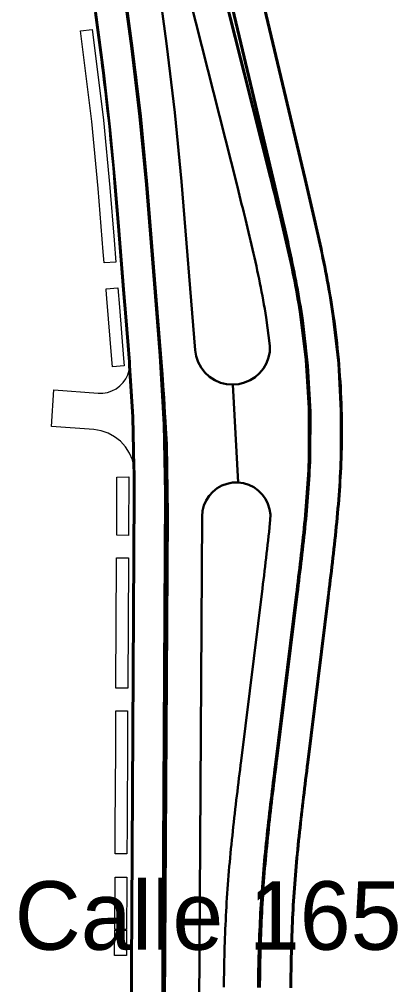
# Model space of a CAD drawing. Header units: metres. Extents: x 105145 to 106173, y 111785 to 118130.
# Drawn here: x 106095.6 to 106173, y 116317.9 to 116515.3 of the extents above; entities that cross this region are included whole.
import ezdxf
from ezdxf.enums import TextEntityAlignment as Align

# ---------------------------------------------------------------- set-up
doc = ezdxf.new("R2010")
doc.units = ezdxf.units.M
for name, color, linetype, lineweight in [('10-PAV-BOCACALLE', 9, 'CONTINUOUS', 13), ('10-PAV-CALZADA-BRT', 12, 'CONTINUOUS', 30), ('10-PAV-CALZADA-MIXTA', 8, 'CONTINUOUS', 30), ('10-PAV-CICLORUTA', 76, 'CONTINUOUS', 18), ('10-PAV-SARDINEL', 252, 'CONTINUOUS', 13), ('40-ROT-ESTACION', 1, 'CONTINUOUS', 25)]:
    doc.layers.add(name, color=color, linetype=linetype, lineweight=lineweight)

msp = doc.modelspace()

# ---------------------------------------------------------------- linework, layer by layer
at = {"layer": '10-PAV-BOCACALLE'}
msp.add_lwpolyline([(106102.1575, 116432.0316), (106102.6465, 116439.5167), (106111.7311, 116438.8369), (106112.6816, 116438.8413), (106113.6195, 116438.9958), (106114.5212, 116439.2964), (106115.3642, 116439.7357), (106116.1271, 116440.3026), (106116.791, 116440.9829), (106117.3391, 116441.7594), (106117.7578, 116442.6128), (106118.0363, 116443.5216), (106118.1679, 116444.463), (106118.8633, 116433.9729), (106119.0484, 116423.7259), (106118.701, 116425.2018), (106118.1109, 116426.5984), (106117.2946, 116427.8762), (106116.2754, 116428.9988), (106115.0823, 116429.9343), (106113.749, 116430.6563), (106112.3134, 116431.1443), (106110.8163, 116431.3843), (106102.1575, 116432.0316)], close=True, dxfattribs=at)
at = {"layer": '10-PAV-CALZADA-BRT'}
for points in [[(106124.6791, 116202.7061), (106125.9611, 116414.0601), (106125.7379, 116428.3671), (106124.8951, 116442.6511), (106121.7563, 116481.5125), (106120.4416, 116495.4569), (106118.7537, 116509.3611), (106111.1025, 116566.0283)], [(106118.0395, 116566.9649), (106125.6907, 116510.2979), (106127.4014, 116496.2074), (106128.7337, 116482.0761), (106131.5151, 116447.6397), (106131.7233, 116446.3803), (106132.1372, 116445.1727), (106132.7455, 116444.0505), (106133.5312, 116443.0445), (106134.4728, 116442.1825), (106135.5442, 116441.4885), (106136.7157, 116440.9815), (106137.955, 116440.6756), (106139.2279, 116440.5793), (106140.3185, 116420.5713), (106139.1894, 116420.5397), (106138.0802, 116420.3267), (106137.0197, 116419.9379), (106136.0357, 116419.3833), (106135.1539, 116418.6774), (106134.3973, 116417.8388), (106133.7856, 116416.8892), (106133.3349, 116415.8535), (106133.0568, 116414.7588), (106132.9587, 116413.6335), (106131.6791, 116202.6635)], [(106132.5011, 116540.0571), (106146.8869, 116482.9781), (106147.0829, 116482.2023), (106147.3041, 116481.3253), (106147.5253, 116480.4475), (106147.7461, 116479.5691), (106147.9665, 116478.6897), (106148.1857, 116477.8113), (106148.4045, 116476.9305), (106148.6221, 116476.0489), (106148.8387, 116475.1661), (106149.0539, 116474.2825), (106149.2675, 116473.3977), (106149.4795, 116472.5119), (106149.6897, 116471.6249), (106149.8979, 116470.7369), (106150.1037, 116469.8475), (106150.3073, 116468.9571), (106150.5083, 116468.0653), (106150.7065, 116467.1723), (106150.9019, 116466.2779), (106151.0941, 116465.3821), (106151.2831, 116464.4849), (106151.4687, 116463.5865), (106151.6507, 116462.6865), (106151.8289, 116461.7853), (106152.0031, 116460.8825), (106152.1733, 116459.9781), (106152.3389, 116459.0725), (106152.5001, 116458.1653), (106152.6567, 116457.2565), (106152.8083, 116456.3463), (106152.9541, 116455.4397), (106154.1889, 116445.6233), (106154.805, 116435.7488), (106154.7999, 116425.8551), (106154.7679, 116424.9375), (106154.7305, 116424.0155), (106154.6883, 116423.0943), (106154.6409, 116422.1741), (106154.5891, 116421.2549), (106154.5327, 116420.3365), (106154.4721, 116419.4189), (106154.4073, 116418.5025), (106154.3387, 116417.5869), (106154.2661, 116416.6723), (106154.1901, 116415.7587), (106154.1107, 116414.8459), (106154.0281, 116413.9343), (106153.9423, 116413.0235), (106153.8537, 116412.1137), (106153.7625, 116411.2047), (106153.6687, 116410.2967), (106153.5725, 116409.3895), (106153.4743, 116408.4833), (106153.3741, 116407.5781), (106153.2719, 116406.6737), (106153.1683, 116405.7701), (106153.0631, 116404.8673), (106152.9567, 116403.9653), (106152.8491, 116403.0643), (106152.7405, 116402.1623), (106152.6311, 116401.2629), (106152.5213, 116400.3645), (106152.4111, 116399.4667), (106152.3005, 116398.5695), (106152.1899, 116397.6731), (106147.8911, 116362.8457), (106147.7805, 116361.9497), (106147.6701, 116361.0541), (106147.5599, 116360.1589), (106147.4501, 116359.2641), (106147.3409, 116358.3697), (106147.2323, 116357.4755), (106147.1243, 116356.5817), (106147.0171, 116355.6883), (106146.9105, 116354.7933), (106146.8053, 116353.9003), (106146.7013, 116353.0077), (106146.5983, 116352.1153), (106146.4969, 116351.2231), (106146.3967, 116350.3311), (106146.2983, 116349.4395), (106146.2015, 116348.5481), (106146.1063, 116347.6569), (106146.0131, 116346.7661), (106145.9219, 116345.8753), (106145.8329, 116344.9849), (106145.7461, 116344.0945), (106145.6615, 116343.2045), (106145.5793, 116342.3147), (106145.4997, 116341.4249), (106145.4227, 116340.5355), (106145.3485, 116339.6461), (106145.2771, 116338.7571), (106145.2085, 116337.8683), (106145.1431, 116336.9795), (106145.0809, 116336.0909), (106145.0219, 116335.2027), (106144.9663, 116334.3141), (106144.9139, 116333.4249), (106144.8645, 116332.5351), (106144.8181, 116331.6449), (106144.7747, 116330.7539), (106144.7339, 116329.8625), (106144.6961, 116328.9705), (106144.6607, 116328.0779), (106144.6277, 116327.1849), (106144.5973, 116326.2913), (106144.5689, 116325.3973), (106144.5429, 116324.5027), (106144.5189, 116323.6077), (106144.4967, 116322.7121), (106144.4765, 116321.8161), (106144.4579, 116320.9197), (106144.4411, 116320.0229), (106144.4257, 116319.1255), (106144.4117, 116318.2277), (106144.3991, 116317.3295)], [(106137.3997, 116317.4235), (106137.4125, 116318.3315), (106137.4267, 116319.2399), (106137.4421, 116320.1487), (106137.4593, 116321.0579), (106137.4781, 116321.9677), (106137.4987, 116322.8777), (106137.5211, 116323.7881), (106137.5457, 116324.6987), (106137.5721, 116325.6099), (106137.6011, 116326.5215), (106137.6321, 116327.4333), (106137.6657, 116328.3453), (106137.7019, 116329.2579), (106137.7407, 116330.1707), (106137.7823, 116331.0839), (106137.8269, 116331.9973), (106137.8745, 116332.9109), (106137.9253, 116333.8249), (106137.9791, 116334.7391), (106138.0365, 116335.6533), (106138.0971, 116336.5675), (106138.1611, 116337.4811), (106138.2283, 116338.3939), (106138.2985, 116339.3061), (106138.3719, 116340.2177), (106138.4479, 116341.1285), (106138.5267, 116342.0389), (106138.6081, 116342.9483), (106138.6919, 116343.8573), (106138.7783, 116344.7655), (106138.8669, 116345.6733), (106138.9575, 116346.5801), (106139.0503, 116347.4865), (106139.1451, 116348.3923), (106139.2417, 116349.2975), (106139.3399, 116350.2019), (106139.4397, 116351.1057), (106139.5411, 116352.0091), (106139.6439, 116352.9117), (106139.7477, 116353.8139), (106139.8529, 116354.7155), (106139.9591, 116355.6165), (106140.0661, 116356.5153), (106140.1741, 116357.4155), (106140.2827, 116358.3151), (106140.3921, 116359.2143), (106140.5019, 116360.1129), (106140.6121, 116361.0111), (106140.7225, 116361.9089), (106140.8331, 116362.8063), (106140.9439, 116363.7031), (106145.2885, 116398.9019), (106145.3991, 116399.7981), (106145.5093, 116400.6939), (106145.6193, 116401.5891), (106145.7287, 116402.4837), (106145.8373, 116403.3777), (106145.9447, 116404.2691), (106146.0511, 116405.1615), (106146.1563, 116406.0535), (106146.2601, 116406.9451), (106146.3623, 116407.8361), (106146.4627, 116408.7267), (106146.5611, 116409.6167), (106146.6573, 116410.5063), (106146.7513, 116411.3955), (106146.8429, 116412.2843), (106146.9041, 116412.8947), (106146.9254, 116414.024), (106146.7646, 116415.142), (106146.4258, 116416.2195), (106145.9179, 116417.2284), (106145.2541, 116418.1423), (106144.4518, 116418.9374), (106143.5319, 116419.5928), (106142.5185, 116420.0916), (106141.4379, 116420.4206), (106140.3185, 116420.5713), (106139.2279, 116440.5793), (106140.4482, 116440.6864), (106141.6359, 116440.9861), (106142.7609, 116441.4709), (106143.7945, 116442.1285), (106144.7103, 116442.942), (106145.4851, 116443.8908), (106146.0992, 116444.9508), (106146.5369, 116446.0949), (106146.7871, 116447.294), (106146.8435, 116448.5177), (106146.0413, 116454.3385), (106145.9003, 116455.2155), (106145.7551, 116456.0871), (106145.6049, 116456.9587), (106145.4501, 116457.8301), (106145.2907, 116458.7013), (106145.1269, 116459.5723), (106144.9587, 116460.4433), (106144.7865, 116461.3141), (106144.6105, 116462.1847), (106144.4307, 116463.0553), (106144.2473, 116463.9259), (106144.0605, 116464.7963), (106143.8703, 116465.6669), (106143.6771, 116466.5373), (106143.4809, 116467.4077), (106143.2819, 116468.2783), (106143.0803, 116469.1489), (106142.8763, 116470.0195), (106142.6699, 116470.8903), (106142.4615, 116471.7615), (106142.2511, 116472.6327), (106142.0389, 116473.5041), (106141.8251, 116474.3759), (106141.6097, 116475.2479), (106141.4845, 116475.7577), (106141.2663, 116476.6321), (106141.0475, 116477.5051), (106140.8281, 116478.3785), (106140.6079, 116479.2523), (106140.3871, 116480.1269), (106140.1661, 116481.0019), (106140.0991, 116481.2675), (106125.7133, 116538.3463)]]:
    msp.add_lwpolyline(points, dxfattribs=at)
at = {"layer": '10-PAV-CALZADA-MIXTA'}
for points in [[(106110.8547, 116565.9949), (106118.5059, 116509.3277), (106120.1931, 116495.4302), (106121.5071, 116481.4925), (106123.2835, 116459.4995), (106124.3337, 116446.4982), (106125.1687, 116432.4103), (106125.4006, 116418.2995), (106125.3998, 116418.0883), (106123.5043, 116078.5835), (106123.4795, 116074.5837), (106123.4633, 116072.5837), (106123.4239, 116069.2505), (106123.3773, 116066.5843), (106123.2975, 116063.3853), (106123.2013, 116060.5871), (106123.0581, 116057.4475), (106122.8905, 116054.5953), (106122.6613, 116051.4927), (106122.511, 116049.7715), (106122.4001, 116048.6157), (106121.4536, 116040.9824)], [(106144.0471, 116524.5115), (106153.9715, 116482.5745), (106154.1797, 116481.6945), (106154.3879, 116480.8133), (106154.5963, 116479.9309), (106154.8043, 116479.0471), (106155.0121, 116478.1623), (106155.2183, 116477.2793), (106155.4247, 116476.3923), (106155.6299, 116475.5039), (106155.8343, 116474.6141), (106156.0375, 116473.7227), (106156.2391, 116472.8299), (106156.4393, 116471.9355), (106156.6377, 116471.0395), (106156.8343, 116470.1421), (106157.0287, 116469.2429), (106157.2209, 116468.3421), (106157.4107, 116467.4395), (106157.5979, 116466.5353), (106157.7823, 116465.6293), (106157.9637, 116464.7217), (106158.1421, 116463.8121), (106158.3171, 116462.9007), (106158.4887, 116461.9875), (106158.6565, 116461.0725), (106158.8207, 116460.1557), (106158.9805, 116459.2369), (106159.1365, 116458.3161), (106159.2877, 116457.3935), (106159.4345, 116456.4691), (106159.5765, 116455.5427), (106159.7123, 116454.6235), (106160.8226, 116444.9386), (106161.3565, 116435.2048), (106161.3119, 116425.4565), (106161.2773, 116424.5279), (106161.2375, 116423.5915), (106161.1927, 116422.6565), (106161.1431, 116421.7229), (106161.0889, 116420.7907), (106161.0303, 116419.8599), (106160.9675, 116418.9305), (106160.9007, 116418.0027), (106160.8301, 116417.0761), (106160.7557, 116416.1511), (106160.6779, 116415.2275), (106160.5967, 116414.3055), (106160.5125, 116413.3847), (106160.4255, 116412.4655), (106160.3355, 116411.5475), (106160.2429, 116410.6311), (106160.1479, 116409.7161), (106160.0507, 116408.8025), (106159.9515, 116407.8903), (106159.8503, 116406.9795), (106159.7473, 116406.0699), (106159.6429, 116405.1617), (106159.5371, 116404.2549), (106159.4301, 116403.3493), (106159.3221, 116402.4449), (106159.2129, 116401.5391), (106159.1033, 116400.6379), (106158.9933, 116399.7379), (106158.8829, 116398.8391), (106158.7723, 116397.9415), (106158.6617, 116397.0449), (106154.5059, 116363.3767), (106154.3955, 116362.4811), (106154.2851, 116361.5861), (106154.1751, 116360.6919), (106154.0655, 116359.7983), (106153.9565, 116358.9057), (106153.8479, 116358.0135), (106153.7403, 116357.1221), (106153.6335, 116356.2313), (106153.5271, 116355.3379), (106153.4223, 116354.4479), (106153.3185, 116353.5589), (106153.2161, 116352.6703), (106153.1151, 116351.7823), (106153.0155, 116350.8949), (106152.9175, 116350.0081), (106152.8213, 116349.1219), (106152.7269, 116348.2361), (106152.6343, 116347.3511), (106152.5439, 116346.4665), (106152.4555, 116345.5825), (106152.3693, 116344.6991), (106152.2853, 116343.8163), (106152.2041, 116342.9339), (106152.1251, 116342.0519), (106152.0489, 116341.1707), (106151.9755, 116340.2899), (106151.9047, 116339.4097), (106151.8371, 116338.5299), (106151.7725, 116337.6509), (106151.7109, 116336.7721), (106151.6527, 116335.8939), (106151.5979, 116335.0155), (106151.5461, 116334.1363), (106151.4973, 116333.2561), (106151.4515, 116332.3749), (106151.4087, 116331.4929), (106151.3685, 116330.6099), (106151.3311, 116329.7261), (106151.2961, 116328.8415), (106151.2635, 116327.9559), (106151.2335, 116327.0697), (106151.2055, 116326.1825), (106151.1797, 116325.2943), (106151.1561, 116324.4055), (106151.1343, 116323.5159), (106151.1143, 116322.6255), (106151.0959, 116321.7341), (106151.0793, 116320.8421), (106151.0641, 116319.9493), (106151.0505, 116319.0557), (106151.0381, 116318.1613), (106151.0267, 116317.2661)], [(106144.7773, 116317.3409), (106144.7885, 116318.2441), (106144.8011, 116319.1473), (106144.8151, 116320.0505), (106144.8303, 116320.9535), (106144.8473, 116321.8565), (106144.8657, 116322.7595), (106144.8859, 116323.6625), (106144.9081, 116324.5655), (106144.9323, 116325.4685), (106144.9585, 116326.3713), (106144.9869, 116327.2741), (106145.0175, 116328.1767), (106145.0505, 116329.0793), (106145.0863, 116329.9819), (106145.1245, 116330.8843), (106145.1655, 116331.7867), (106145.2095, 116332.6887), (106145.2563, 116333.5907), (106145.3063, 116334.4927), (106145.3593, 116335.3943), (106145.4157, 116336.2957), (106145.4755, 116337.1971), (106145.5385, 116338.0981), (106145.6047, 116338.9989), (106145.6739, 116339.8995), (106145.7463, 116340.7997), (106145.8213, 116341.6999), (106145.8991, 116342.5997), (106145.9797, 116343.4993), (106146.0627, 116344.3987), (106146.1479, 116345.2979), (106146.2357, 116346.1969), (106146.3255, 116347.0955), (106146.4175, 116347.9941), (106146.5115, 116348.8925), (106146.6073, 116349.7905), (106146.7047, 116350.6885), (106146.8039, 116351.5863), (106146.9045, 116352.4839), (106147.0067, 116353.3813), (106147.1101, 116354.2787), (106147.2147, 116355.1757), (106147.3205, 116356.0729), (106147.4271, 116356.9697), (106147.5347, 116357.8665), (106147.6431, 116358.7631), (106147.7521, 116359.6597), (106147.8617, 116360.5563), (106147.9717, 116361.4529), (106148.0819, 116362.3493), (106148.1925, 116363.2457), (106148.3031, 116364.1423), (106152.4587, 116397.8105), (106152.5693, 116398.7069), (106152.6797, 116399.6033), (106152.7899, 116400.4999), (106152.8995, 116401.3965), (106153.0085, 116402.2931), (106153.1167, 116403.1899), (106153.2239, 116404.0867), (106153.3299, 116404.9837), (106153.4345, 116405.8807), (106153.5377, 116406.7781), (106153.6391, 116407.6755), (106153.7389, 116408.5733), (106153.8365, 116409.4713), (106153.9321, 116410.3693), (106154.0253, 116411.2677), (106154.1161, 116412.1665), (106154.2043, 116413.0653), (106154.2895, 116413.9645), (106154.3719, 116414.8641), (106154.4509, 116415.7637), (106154.5267, 116416.6639), (106154.5991, 116417.5641), (106154.6679, 116418.4647), (106154.7327, 116419.3655), (106154.7935, 116420.2667), (106154.8503, 116421.1683), (106154.9027, 116422.0699), (106154.9507, 116422.9719), (106154.9939, 116423.8741), (106155.0323, 116424.7765), (106155.0657, 116425.6791), (106155.1083, 116435.0507), (106154.5951, 116444.4083), (106153.5281, 116453.7191), (106153.3961, 116454.6127), (106153.2593, 116455.5055), (106153.1177, 116456.3975), (106152.9713, 116457.2889), (106152.8207, 116458.1793), (106152.6657, 116459.0693), (106152.5067, 116459.9583), (106152.3437, 116460.8467), (106152.1769, 116461.7343), (106152.0065, 116462.6213), (106151.8327, 116463.5077), (106151.6557, 116464.3935), (106151.4755, 116465.2785), (106151.2925, 116466.1631), (106151.1067, 116467.0469), (106150.9181, 116467.9303), (106150.7271, 116468.8131), (106150.5339, 116469.6953), (106150.3387, 116470.5771), (106150.1415, 116471.4587), (106149.9423, 116472.3397), (106149.7417, 116473.2203), (106149.5395, 116474.1007), (106149.3361, 116474.9807), (106149.1315, 116475.8605), (106148.9261, 116476.7399), (106148.7197, 116477.6193), (106148.5127, 116478.4985), (106148.3051, 116479.3775), (106148.0973, 116480.2565), (106147.8893, 116481.1355), (106137.9651, 116523.0721)], [(106117.2543, 116078.6185), (106119.1497, 116418.0944), (106119.1498, 116418.1084), (106119.1496, 116418.1233), (106119.1509, 116418.3303), (106119.1449, 116422.4803), (106119.0484, 116423.7259), (106118.8633, 116433.9729), (106118.1679, 116444.463), (106118.1601, 116445.2903), (106118.1039, 116445.9945), (106117.8946, 116448.5861), (106117.3557, 116455.2579), (106117.0385, 116459.1847), (106115.8579, 116473.8023), (106115.2775, 116480.9893), (106114.199, 116492.682), (106112.8547, 116504.3471), (106112.3121, 116508.4915), (106111.2017, 116516.7165)]]:
    msp.add_lwpolyline(points, dxfattribs=at)
at = {"layer": '10-PAV-CICLORUTA'}
for points in [[(106111.1229, 116508.3309), (106112.786, 116494.6316), (106114.0813, 116480.8927), (106114.9517, 116470.1173), (106115.3129, 116465.6437), (106112.9209, 116465.4503), (106112.7379, 116467.7141), (106111.6891, 116480.6993), (106110.3998, 116494.3742), (106108.7445, 116508.0097), (106108.0857, 116512.8897), (106110.4641, 116513.2109), (106111.1229, 116508.3309)], [(106116.0595, 116456.4021), (106116.9079, 116445.8979), (106117.0253, 116444.3997), (106114.6323, 116444.2183), (106114.5157, 116445.7047), (106113.5053, 116458.2137), (106113.3637, 116459.9681), (106113.3475, 116460.1675), (106115.7397, 116460.3609), (106116.0595, 116456.4021)], [(106117.9509, 116418.3363), (106117.9289, 116413.8537), (106117.9087, 116409.7639), (106115.5087, 116409.7759), (106115.5195, 116411.9633), (106115.5511, 116418.3481), (106115.5501, 116421.6853), (106117.9501, 116421.6985), (106117.9509, 116418.3363)], [(106117.8859, 116405.1639), (106117.8819, 116404.3449), (106117.7575, 116379.1617), (106117.7541, 116378.5115), (106115.3543, 116378.5233), (106115.3575, 116379.1735), (106115.4819, 116404.3567), (106115.4859, 116405.1759), (106117.8859, 116405.1639)], [(106117.7315, 116373.9115), (106117.7071, 116368.9637), (106117.6127, 116350.1689), (106117.5867, 116344.9689), (106117.5871, 116344.6695), (106115.1871, 116344.6813), (106115.1867, 116344.9811), (106115.2127, 116350.1811), (106115.2943, 116366.0805), (106115.3171, 116371.0155), (106115.3315, 116373.9233), (106117.7315, 116373.9115)], [(106117.5633, 116339.8695), (106117.5549, 116338.1873), (106117.5105, 116329.1693), (106115.1105, 116329.1811), (106115.1623, 116339.6813), (106115.1633, 116339.8813), (106117.5633, 116339.8695)], [(106117.5099, 116329.0693), (106117.4843, 116323.8691), (106115.0847, 116323.8811), (106115.1099, 116329.0811), (106117.5099, 116329.0693)]]:
    msp.add_lwpolyline(points, close=True, dxfattribs=at)
at = {"layer": '10-PAV-SARDINEL'}
for points in [[(106123.5043, 116078.5835), (106125.3998, 116418.0883), (106125.4006, 116418.2995), (106125.4046, 116419.8677), (106125.4012, 116421.4359), (106125.3904, 116423.004), (106125.372, 116424.5721), (106125.3463, 116426.1401), (106125.3131, 116427.7079), (106125.2724, 116429.2756), (106125.2243, 116430.8431), (106125.1687, 116432.4103), (106125.1057, 116433.9772), (106125.0352, 116435.5438), (106124.9573, 116437.11), (106124.872, 116438.6759), (106124.7792, 116440.2414), (106124.679, 116441.8063), (106124.5713, 116443.3708), (106124.4562, 116444.9348), (106124.3337, 116446.4982), (106123.2835, 116459.4995), (106121.5071, 116481.4925), (106121.3423, 116483.4857), (106121.1698, 116485.4782), (106120.9897, 116487.4701), (106120.802, 116489.4613), (106120.6066, 116491.4517), (106120.4036, 116493.4413), (106120.1931, 116495.4302), (106119.9749, 116497.4183), (106119.749, 116499.4055), (106119.5156, 116501.3918), (106119.2746, 116503.3772), (106119.026, 116505.3617), (106118.7697, 116507.3452), (106118.5059, 116509.3277), (106110.8547, 116565.9949)], [(106124.4791, 116202.7073), (106125.7611, 116414.0611), (106125.7669, 116415.6506), (106125.7651, 116417.2394), (106125.7556, 116418.8283), (106125.7384, 116420.4173), (106125.7136, 116422.0061), (106125.6813, 116423.5948), (106125.6411, 116425.1834), (106125.5934, 116426.7716), (106125.5381, 116428.3597), (106125.475, 116429.9475), (106125.4043, 116431.5349), (106125.3887, 116431.8517), (106125.3686, 116432.4178), (106125.3055, 116433.9857), (106125.235, 116435.5533), (106125.1571, 116437.1205), (106125.0717, 116438.6873), (106124.9788, 116440.2537), (106124.8786, 116441.8196), (106124.7708, 116443.3851), (106124.6557, 116444.95), (106124.5331, 116446.5141), (106123.4829, 116459.5156), (106121.7065, 116481.5088), (106121.5416, 116483.5026), (106121.369, 116485.4959), (106121.1889, 116487.4885), (106121.0011, 116489.4804), (106120.8057, 116491.4716), (106120.6026, 116493.462), (106120.3919, 116495.4517), (106120.1737, 116497.4405), (106119.9478, 116499.4284), (106119.7163, 116501.3919), (106119.7142, 116501.4155), (106119.7128, 116501.4265), (106119.4731, 116503.4017), (106119.2244, 116505.3869), (106118.9681, 116507.3712), (106118.7042, 116509.3543), (106111.0529, 116566.0217)], [(106111.0529, 116566.0217), (106118.7042, 116509.3543), (106118.9681, 116507.3712), (106119.2244, 116505.3869), (106119.4731, 116503.4017), (106119.7128, 116501.4265), (106119.7142, 116501.4155), (106119.7163, 116501.3919), (106119.9478, 116499.4284), (106120.1737, 116497.4405), (106120.3919, 116495.4517), (106120.6026, 116493.462), (106120.8057, 116491.4716), (106121.0011, 116489.4804), (106121.1889, 116487.4885), (106121.369, 116485.4959), (106121.5416, 116483.5026), (106121.7065, 116481.5088), (106123.4829, 116459.5156), (106124.5331, 116446.5141), (106124.6557, 116444.95), (106124.7708, 116443.3851), (106124.8786, 116441.8196), (106124.9788, 116440.2537), (106125.0717, 116438.6873), (106125.1571, 116437.1205), (106125.235, 116435.5533), (106125.3055, 116433.9857), (106125.3686, 116432.4178), (106125.4242, 116430.8497), (106125.4723, 116429.2813), (106125.513, 116427.7127), (106125.5463, 116426.1439), (106125.572, 116424.575), (106125.5904, 116423.0059), (106125.6012, 116421.4368), (106125.6046, 116419.8677), (106125.6006, 116418.2989), (106125.5998, 116418.0874), (106123.7043, 116078.5824)], [(106111.1025, 116566.0283), (106118.7537, 116509.3611), (106119.0176, 116507.3776), (106119.274, 116505.3932), (106119.5227, 116503.4077), (106119.7639, 116501.4214), (106119.9974, 116499.4341), (106120.2233, 116497.4459), (106120.4416, 116495.4569), (106120.6523, 116493.4671), (106120.8554, 116491.4765), (106121.0508, 116489.4851), (106121.2387, 116487.493), (106121.4188, 116485.5001), (106121.5914, 116483.5066), (106121.7563, 116481.5125), (106124.8951, 116442.6511), (106125.0193, 116441.066), (106125.1359, 116439.4803), (106125.2448, 116437.894), (106125.3461, 116436.3072), (106125.4397, 116434.72), (106125.5257, 116433.1324), (106125.6041, 116431.5443), (106125.6748, 116429.9559), (106125.7379, 116428.3671), (106125.7933, 116426.7781), (106125.841, 116425.1889), (106125.8812, 116423.5994), (106125.9136, 116422.0097), (106125.9384, 116420.4199), (106125.9556, 116418.83), (106125.9651, 116417.2401), (106125.9669, 116415.6501), (106125.9611, 116414.0601), (106124.6791, 116202.7061)], [(106144.3991, 116317.3295), (106144.4117, 116318.2277), (106144.4257, 116319.1255), (106144.4411, 116320.0229), (106144.4579, 116320.9197), (106144.4765, 116321.8161), (106144.4967, 116322.7121), (106144.5189, 116323.6077), (106144.5429, 116324.5027), (106144.5689, 116325.3973), (106144.5973, 116326.2913), (106144.6277, 116327.1849), (106144.6607, 116328.0779), (106144.6961, 116328.9705), (106144.7339, 116329.8625), (106144.7747, 116330.7539), (106144.8181, 116331.6449), (106144.8645, 116332.5351), (106144.9139, 116333.4249), (106144.9663, 116334.3141), (106145.0219, 116335.2027), (106145.0809, 116336.0909), (106145.1431, 116336.9795), (106145.2085, 116337.8683), (106145.2771, 116338.7571), (106145.3485, 116339.6461), (106145.4227, 116340.5355), (106145.4997, 116341.4249), (106145.5793, 116342.3147), (106145.6615, 116343.2045), (106145.7461, 116344.0945), (106145.8329, 116344.9849), (106145.9219, 116345.8753), (106146.0131, 116346.7661), (106146.1063, 116347.6569), (106146.2015, 116348.5481), (106146.2983, 116349.4395), (106146.3967, 116350.3311), (106146.4969, 116351.2231), (106146.5983, 116352.1153), (106146.7013, 116353.0077), (106146.8053, 116353.9003), (106146.9105, 116354.7933), (106147.0171, 116355.6883), (106147.1243, 116356.5817), (106147.2323, 116357.4755), (106147.3409, 116358.3697), (106147.4501, 116359.2641), (106147.5599, 116360.1589), (106147.6701, 116361.0541), (106147.7805, 116361.9497), (106147.8911, 116362.8457), (106152.1899, 116397.6731), (106152.3005, 116398.5695), (106152.4111, 116399.4667), (106152.5213, 116400.3645), (106152.6311, 116401.2629), (106152.7405, 116402.1623), (106152.8491, 116403.0643), (106152.9567, 116403.9653), (106153.0631, 116404.8673), (106153.1683, 116405.7701), (106153.2719, 116406.6737), (106153.3741, 116407.5781), (106153.4743, 116408.4833), (106153.5725, 116409.3895), (106153.6687, 116410.2967), (106153.7625, 116411.2047), (106153.8537, 116412.1137), (106153.9423, 116413.0235), (106154.0281, 116413.9343), (106154.1107, 116414.8459), (106154.1901, 116415.7587), (106154.2661, 116416.6723), (106154.3387, 116417.5869), (106154.4073, 116418.5025), (106154.4721, 116419.4189), (106154.5327, 116420.3365), (106154.5891, 116421.2549), (106154.6409, 116422.1741), (106154.6883, 116423.0943), (106154.7305, 116424.0155), (106154.7679, 116424.9375), (106154.7999, 116425.8551), (106154.8312, 116426.9541), (106154.8548, 116428.0534), (106154.8707, 116429.1527), (106154.8789, 116430.2522), (106154.8795, 116431.3517), (106154.8724, 116432.4511), (106154.8576, 116433.5505), (106154.8352, 116434.6498), (106154.805, 116435.7488), (106154.7672, 116436.8477), (106154.7218, 116437.9462), (106154.6686, 116439.0444), (106154.6078, 116440.1422), (106154.5394, 116441.2395), (106154.4632, 116442.3364), (106154.3794, 116443.4327), (106154.288, 116444.5283), (106154.1889, 116445.6233), (106154.0822, 116446.7176), (106153.9679, 116447.8111), (106153.8459, 116448.9038), (106153.7163, 116449.9957), (106153.5791, 116451.0865), (106153.4342, 116452.1764), (106153.2818, 116453.2653), (106153.1217, 116454.3531), (106152.9541, 116455.4397), (106152.8083, 116456.3463), (106152.6567, 116457.2565), (106152.5001, 116458.1653), (106152.3389, 116459.0725), (106152.1733, 116459.9781), (106152.0031, 116460.8825), (106151.8289, 116461.7853), (106151.6507, 116462.6865), (106151.4687, 116463.5865), (106151.2831, 116464.4849), (106151.0941, 116465.3821), (106150.9019, 116466.2779), (106150.7065, 116467.1723), (106150.5083, 116468.0653), (106150.3073, 116468.9571), (106150.1037, 116469.8475), (106149.8979, 116470.7369), (106149.6897, 116471.6249), (106149.4795, 116472.5119), (106149.2675, 116473.3977), (106149.0539, 116474.2825), (106148.8387, 116475.1661), (106148.6221, 116476.0489), (106148.4045, 116476.9305), (106148.1857, 116477.8113), (106147.9665, 116478.6897), (106147.7461, 116479.5691), (106147.5253, 116480.4475), (106147.3041, 116481.3253), (106147.0829, 116482.2023), (106146.8869, 116482.9781), (106132.5011, 116540.0571)], [(106132.6951, 116540.1058), (106147.0808, 116483.0271), (106147.2768, 116482.2513), (106147.498, 116481.3742), (106147.7193, 116480.4964), (106147.9401, 116479.6178), (106148.1605, 116478.7382), (106148.3798, 116477.8596), (106148.5987, 116476.9786), (106148.8163, 116476.0967), (106149.033, 116475.2136), (106149.2483, 116474.3296), (106149.462, 116473.4445), (106149.6741, 116472.5583), (106149.8844, 116471.6708), (106149.9877, 116471.2302), (106150.1435, 116470.5337), (106150.3386, 116469.6523), (106150.5317, 116468.7706), (106150.7226, 116467.8883), (106150.9111, 116467.0055), (106151.0967, 116466.1223), (106151.2796, 116465.2383), (106151.4597, 116464.354), (106151.6365, 116463.4689), (106151.8102, 116462.5832), (106151.9804, 116461.697), (106152.1471, 116460.8102), (106152.3099, 116459.9227), (106152.4688, 116459.0346), (106152.6236, 116458.1455), (106152.774, 116457.256), (106152.9203, 116456.3656), (106153.0617, 116455.4747), (106153.1983, 116454.583), (106153.3302, 116453.6905), (106153.4813, 116452.621), (106153.625, 116451.5504), (106153.7615, 116450.4789), (106153.8906, 116449.4065), (106154.0123, 116448.3333), (106154.1268, 116447.2592), (106154.2338, 116446.1844), (106154.3335, 116445.1089), (106154.4258, 116444.0327), (106154.5108, 116442.9559), (106154.5884, 116441.8786), (106154.6586, 116440.8007), (106154.7214, 116439.7224), (106154.7769, 116438.6437), (106154.8249, 116437.5646), (106154.8656, 116436.4852), (106154.8989, 116435.4056), (106154.9248, 116434.3258), (106154.9433, 116433.2458), (106154.9544, 116432.1657), (106154.9581, 116431.0856), (106154.9544, 116430.0055), (106154.9434, 116428.9254), (106154.9249, 116427.8454), (106154.8991, 116426.7656), (106154.8658, 116425.6859), (106154.8325, 116424.7845), (106154.7941, 116423.8832), (106154.751, 116422.982), (106154.703, 116422.081), (106154.6507, 116421.1804), (106154.594, 116420.2798), (106154.5332, 116419.3795), (106154.4685, 116418.4795), (106154.3997, 116417.5797), (106154.3274, 116416.6803), (106154.2517, 116415.7809), (106154.1727, 116414.882), (106154.0904, 116413.9831), (106154.0053, 116413.0845), (106153.9171, 116412.1863), (106153.8264, 116411.2881), (106153.7332, 116410.3902), (106153.6377, 116409.4927), (106153.5401, 116408.5952), (106153.4404, 116407.6978), (106153.339, 116406.8008), (106153.2358, 116405.9037), (106153.1313, 116405.0071), (106153.0253, 116404.1103), (106152.9181, 116403.2138), (106152.81, 116402.3172), (106152.701, 116401.4207), (106152.5914, 116400.5243), (106152.4812, 116399.6277), (106152.3708, 116398.7314), (106152.2602, 116397.835), (106148.1046, 116364.1668), (106147.994, 116363.2702), (106147.8834, 116362.3738), (106147.7732, 116361.4773), (106147.6632, 116360.5807), (106147.5536, 116359.6839), (106147.4446, 116358.7872), (106147.3361, 116357.8904), (106147.2285, 116356.9934), (106147.1219, 116356.0964), (106147.0161, 116355.199), (106146.9114, 116354.3018), (106146.808, 116353.4041), (106146.7058, 116352.5064), (106146.6051, 116351.6085), (106146.5059, 116350.7103), (106146.4085, 116349.8119), (106146.3126, 116348.9135), (106146.2186, 116348.0147), (106146.1265, 116347.1157), (106146.0367, 116346.2166), (106145.9488, 116345.3171), (106145.8636, 116344.4174), (106145.7805, 116343.5174), (106145.6999, 116342.6172), (106145.622, 116341.7168), (106145.547, 116340.816), (106145.4745, 116339.9152), (106145.4053, 116339.0139), (106145.339, 116338.1125), (106145.276, 116337.2107), (106145.2161, 116336.3086), (106145.1597, 116335.4064), (106145.1066, 116334.5041), (106145.0566, 116333.6015), (106145.0098, 116332.6988), (106144.9657, 116331.7961), (106144.9247, 116330.8931), (106144.8865, 116329.9901), (106144.8507, 116329.0869), (106144.8176, 116328.1838), (106144.787, 116327.2807), (106144.7586, 116326.3774), (106144.7324, 116325.4741), (106144.7082, 116324.5707), (106144.686, 116323.6672), (106144.6658, 116322.7638), (106144.6473, 116321.8605), (106144.6303, 116320.9571), (106144.6151, 116320.0538), (106144.6011, 116319.1503), (106144.5885, 116318.2468), (106144.5773, 116317.3433)], [(106151.0267, 116317.2661), (106151.0381, 116318.1613), (106151.0505, 116319.0557), (106151.0641, 116319.9493), (106151.0793, 116320.8421), (106151.0959, 116321.7341), (106151.1143, 116322.6255), (106151.1343, 116323.5159), (106151.1561, 116324.4055), (106151.1797, 116325.2943), (106151.2055, 116326.1825), (106151.2335, 116327.0697), (106151.2635, 116327.9559), (106151.2961, 116328.8415), (106151.3311, 116329.7261), (106151.3685, 116330.6099), (106151.4087, 116331.4929), (106151.4515, 116332.3749), (106151.4973, 116333.2561), (106151.5461, 116334.1363), (106151.5979, 116335.0155), (106151.6527, 116335.8939), (106151.7109, 116336.7721), (106151.7725, 116337.6509), (106151.8371, 116338.5299), (106151.9047, 116339.4097), (106151.9755, 116340.2899), (106152.0489, 116341.1707), (106152.1251, 116342.0519), (106152.2041, 116342.9339), (106152.2853, 116343.8163), (106152.3693, 116344.6991), (106152.4555, 116345.5825), (106152.5439, 116346.4665), (106152.6343, 116347.3511), (106152.7269, 116348.2361), (106152.8213, 116349.1219), (106152.9175, 116350.0081), (106153.0155, 116350.8949), (106153.1151, 116351.7823), (106153.2161, 116352.6703), (106153.3185, 116353.5589), (106153.4223, 116354.4479), (106153.5271, 116355.3379), (106153.6335, 116356.2313), (106153.7403, 116357.1221), (106153.8479, 116358.0135), (106153.9565, 116358.9057), (106154.0655, 116359.7983), (106154.1751, 116360.6919), (106154.2851, 116361.5861), (106154.3955, 116362.4811), (106154.5059, 116363.3767), (106158.6617, 116397.0449), (106158.7723, 116397.9415), (106158.8829, 116398.8391), (106158.9933, 116399.7379), (106159.1033, 116400.6379), (106159.2129, 116401.5391), (106159.3221, 116402.4449), (106159.4301, 116403.3493), (106159.5371, 116404.2549), (106159.6429, 116405.1617), (106159.7473, 116406.0699), (106159.8503, 116406.9795), (106159.9515, 116407.8903), (106160.0507, 116408.8025), (106160.1479, 116409.7161), (106160.2429, 116410.6311), (106160.3355, 116411.5475), (106160.4255, 116412.4655), (106160.5125, 116413.3847), (106160.5967, 116414.3055), (106160.6779, 116415.2275), (106160.7557, 116416.1511), (106160.8301, 116417.0761), (106160.9007, 116418.0027), (106160.9675, 116418.9305), (106161.0303, 116419.8599), (106161.0889, 116420.7907), (106161.1431, 116421.7229), (106161.1927, 116422.6565), (106161.2375, 116423.5915), (106161.2773, 116424.5279), (106161.3119, 116425.4565), (106161.3466, 116426.5809), (106161.3735, 116427.7056), (106161.3928, 116428.8304), (106161.4044, 116429.9553), (106161.4082, 116431.0803), (106161.4044, 116432.2053), (106161.3928, 116433.3302), (106161.3736, 116434.455), (106161.3466, 116435.5797), (106161.312, 116436.7041), (106161.2696, 116437.8283), (106161.2195, 116438.9521), (106161.1618, 116440.0756), (106161.0963, 116441.1987), (106161.0232, 116442.3213), (106160.9424, 116443.4434), (106160.8539, 116444.5649), (106160.7577, 116445.6857), (106160.6538, 116446.8059), (106160.5423, 116447.9253), (106160.4231, 116449.044), (106160.2962, 116450.1618), (106160.1617, 116451.2787), (106160.0195, 116452.3946), (106159.8697, 116453.5096), (106159.7123, 116454.6235), (106159.5765, 116455.5427), (106159.4345, 116456.4691), (106159.2877, 116457.3935), (106159.1365, 116458.3161), (106158.9805, 116459.2369), (106158.8207, 116460.1557), (106158.6565, 116461.0725), (106158.4887, 116461.9875), (106158.3171, 116462.9007), (106158.1421, 116463.8121), (106157.9637, 116464.7217), (106157.7823, 116465.6293), (106157.5979, 116466.5353), (106157.4107, 116467.4395), (106157.2209, 116468.3421), (106157.0287, 116469.2429), (106156.8343, 116470.1421), (106156.6377, 116471.0395), (106156.4393, 116471.9355), (106156.2391, 116472.8299), (106156.0375, 116473.7227), (106155.8343, 116474.6141), (106155.6299, 116475.5039), (106155.4247, 116476.3923), (106155.2183, 116477.2793), (106155.0121, 116478.1623), (106154.8043, 116479.0471), (106154.5963, 116479.9309), (106154.3879, 116480.8133), (106154.1797, 116481.6945), (106153.9715, 116482.5745), (106144.0471, 116524.5115)], [(106144.2418, 116524.5574), (106154.1661, 116482.6206), (106154.3743, 116481.7405), (106154.5825, 116480.8593), (106154.791, 116479.9768), (106154.999, 116479.0929), (106155.2069, 116478.2079), (106155.4131, 116477.3247), (106155.6196, 116476.4375), (106155.8248, 116475.5488), (106156.0293, 116474.6588), (106156.2326, 116473.767), (106156.4343, 116472.8738), (106156.6346, 116471.979), (106156.8331, 116471.0825), (106157.0298, 116470.1847), (106157.2243, 116469.2849), (106157.4166, 116468.3836), (106157.6065, 116467.4804), (106157.7938, 116466.5755), (106157.9784, 116465.6689), (106158.1599, 116464.7606), (106158.3385, 116463.8502), (106158.5136, 116462.938), (106158.6854, 116462.024), (106158.8533, 116461.1082), (106159.0177, 116460.1905), (106159.1776, 116459.2708), (106159.3338, 116458.349), (106159.4852, 116457.4254), (106159.6321, 116456.5), (106159.7743, 116455.5725), (106159.9103, 116454.6521), (106160.0679, 116453.5369), (106160.2178, 116452.4206), (106160.3602, 116451.3033), (106160.4949, 116450.185), (106160.6219, 116449.0659), (106160.7412, 116447.9459), (106160.8529, 116446.8251), (106160.9569, 116445.7035), (106161.0532, 116444.5813), (106161.1418, 116443.4584), (106161.2228, 116442.335), (106161.296, 116441.211), (106161.3615, 116440.0866), (106161.4193, 116438.9617), (106161.4695, 116437.8365), (106161.5119, 116436.711), (106161.5466, 116435.5851), (106161.5736, 116434.4591), (106161.5928, 116433.3329), (106161.6044, 116432.2067), (106161.6082, 116431.0803), (106161.6044, 116429.954), (106161.5928, 116428.8277), (106161.5735, 116427.7015), (106161.5465, 116426.5755), (106161.5118, 116425.4497), (106161.4772, 116424.52), (106161.4373, 116423.5825), (106161.3925, 116422.6464), (106161.3428, 116421.7118), (106161.2886, 116420.7786), (106161.2299, 116419.8469), (106161.167, 116418.9166), (106161.1002, 116417.9879), (106161.0295, 116417.0605), (106160.9551, 116416.1347), (106160.8772, 116415.2104), (106160.7959, 116414.2877), (106160.7117, 116413.3662), (106160.6246, 116412.4464), (106160.5345, 116411.5277), (106160.4419, 116410.6107), (106160.3468, 116409.6952), (106160.2496, 116408.7811), (106160.1503, 116407.8685), (106160.0491, 116406.9572), (106159.946, 116406.0473), (106159.8416, 116405.1387), (106159.7358, 116404.2316), (106159.6287, 116403.3257), (106159.5207, 116402.4211), (106159.4115, 116401.5151), (106159.3018, 116400.6137), (106159.1918, 116399.7136), (106159.0814, 116398.8147), (106158.9708, 116397.917), (106158.8602, 116397.0204), (106154.7044, 116363.3522), (106154.594, 116362.4566), (106154.4836, 116361.5617), (106154.3736, 116360.6676), (106154.264, 116359.7741), (106154.155, 116358.8815), (106154.0465, 116357.9894), (106153.9389, 116357.0982), (106153.8321, 116356.2076), (106153.7257, 116355.3144), (106153.621, 116354.4246), (106153.5172, 116353.5359), (106153.4148, 116352.6476), (106153.3139, 116351.7599), (106153.2143, 116350.8728), (106153.1163, 116349.9863), (106153.0202, 116349.1005), (106152.9258, 116348.2151), (106152.8333, 116347.3306), (106152.7429, 116346.4464), (106152.6546, 116345.5629), (106152.5684, 116344.68), (106152.4845, 116343.7977), (106152.4033, 116342.9159), (106152.3244, 116342.0344), (106152.2482, 116341.1538), (106152.1749, 116340.2736), (106152.1041, 116339.3941), (106152.0366, 116338.5149), (106151.972, 116337.6366), (106151.9105, 116336.7585), (106151.8523, 116335.8811), (106151.7976, 116335.0034), (106151.7458, 116334.1249), (106151.697, 116333.2454), (106151.6513, 116332.3649), (106151.6085, 116331.4835), (106151.5683, 116330.6011), (106151.5309, 116329.7179), (106151.496, 116328.8339), (106151.4634, 116327.9488), (106151.4334, 116327.0632), (106151.4054, 116326.1765), (106151.3796, 116325.2888), (106151.356, 116324.4004), (106151.3342, 116323.5112), (106151.3143, 116322.6212), (106151.2959, 116321.7302), (106151.2793, 116320.8386), (106151.2641, 116319.9461), (106151.2505, 116319.0528), (106151.2381, 116318.1587), (106151.2267, 116317.2637)], [(106144.5773, 116317.3433), (106144.5885, 116318.2468), (106144.6011, 116319.1503), (106144.6151, 116320.0538), (106144.6303, 116320.9571), (106144.6473, 116321.8605), (106144.6658, 116322.7638), (106144.686, 116323.6672), (106144.7082, 116324.5707), (106144.7324, 116325.4741), (106144.7586, 116326.3774), (106144.787, 116327.2807), (106144.8176, 116328.1838), (106144.8507, 116329.0869), (106144.8865, 116329.9901), (106144.9247, 116330.8931), (106144.9657, 116331.7961), (106145.0098, 116332.6988), (106145.0566, 116333.6015), (106145.1066, 116334.5041), (106145.1597, 116335.4064), (106145.2161, 116336.3086), (106145.276, 116337.2107), (106145.339, 116338.1125), (106145.4053, 116339.0139), (106145.4745, 116339.9152), (106145.547, 116340.816), (106145.622, 116341.7168), (106145.6999, 116342.6172), (106145.7805, 116343.5174), (106145.8636, 116344.4174), (106145.9488, 116345.3171), (106146.0367, 116346.2166), (106146.1265, 116347.1157), (106146.2186, 116348.0147), (106146.3126, 116348.9135), (106146.4085, 116349.8119), (106146.5059, 116350.7103), (106146.6051, 116351.6085), (106146.7058, 116352.5064), (106146.808, 116353.4041), (106146.9114, 116354.3018), (106147.0161, 116355.199), (106147.1219, 116356.0964), (106147.2285, 116356.9934), (106147.3361, 116357.8904), (106147.4446, 116358.7872), (106147.5536, 116359.6839), (106147.6632, 116360.5807), (106147.7732, 116361.4773), (106147.8834, 116362.3738), (106147.994, 116363.2702), (106148.1046, 116364.1668), (106152.2602, 116397.835), (106152.3708, 116398.7314), (106152.4812, 116399.6277), (106152.5914, 116400.5243), (106152.701, 116401.4207), (106152.81, 116402.3172), (106152.9181, 116403.2138), (106153.0253, 116404.1103), (106153.1313, 116405.0071), (106153.2358, 116405.9037), (106153.339, 116406.8008), (106153.4404, 116407.6978), (106153.5401, 116408.5952), (106153.6377, 116409.4927), (106153.7332, 116410.3902), (106153.8264, 116411.2881), (106153.9171, 116412.1863), (106154.0053, 116413.0845), (106154.0904, 116413.9831), (106154.1727, 116414.882), (106154.2517, 116415.7809), (106154.3274, 116416.6803), (106154.3997, 116417.5797), (106154.4685, 116418.4795), (106154.5332, 116419.3795), (106154.594, 116420.2798), (106154.6507, 116421.1804), (106154.703, 116422.081), (106154.751, 116422.982), (106154.7941, 116423.8832), (106154.8325, 116424.7845), (106154.8658, 116425.6859), (106154.8991, 116426.7656), (106154.9249, 116427.8454), (106154.9434, 116428.9254), (106154.9544, 116430.0055), (106154.9581, 116431.0856), (106154.9544, 116432.1657), (106154.9433, 116433.2458), (106154.9248, 116434.3258), (106154.8989, 116435.4056), (106154.8656, 116436.4852), (106154.8249, 116437.5646), (106154.7769, 116438.6437), (106154.7214, 116439.7224), (106154.6586, 116440.8007), (106154.5884, 116441.8786), (106154.5108, 116442.9559), (106154.4258, 116444.0327), (106154.3335, 116445.1089), (106154.2338, 116446.1844), (106154.1268, 116447.2592), (106154.0123, 116448.3333), (106153.8906, 116449.4065), (106153.7615, 116450.4789), (106153.625, 116451.5504), (106153.4813, 116452.621), (106153.3302, 116453.6905), (106153.1983, 116454.583), (106153.0617, 116455.4747), (106152.9203, 116456.3656), (106152.774, 116457.256), (106152.6236, 116458.1455), (106152.4688, 116459.0346), (106152.3099, 116459.9227), (106152.1471, 116460.8102), (106151.9804, 116461.697), (106151.8102, 116462.5832), (106151.6365, 116463.4689), (106151.4597, 116464.354), (106151.2796, 116465.2383), (106151.0967, 116466.1223), (106150.9111, 116467.0055), (106150.7226, 116467.8883), (106150.5317, 116468.7706), (106150.3386, 116469.6523), (106150.1435, 116470.5337), (106149.9464, 116471.4148), (106149.7473, 116472.2955), (106149.5468, 116473.1757), (106149.3446, 116474.0558), (106149.1413, 116474.9356), (106148.9367, 116475.8151), (106148.7314, 116476.6943), (106148.525, 116477.5736), (106148.3181, 116478.4526), (106148.1105, 116479.3315), (106147.9027, 116480.2105), (106147.6947, 116481.0894), (106137.7705, 116523.0263)], [(106137.9651, 116523.0721), (106147.8893, 116481.1355), (106148.0973, 116480.2565), (106148.3051, 116479.3775), (106148.5127, 116478.4985), (106148.7197, 116477.6193), (106148.9261, 116476.7399), (106149.1315, 116475.8605), (106149.3361, 116474.9807), (106149.5395, 116474.1007), (106149.7417, 116473.2203), (106149.9423, 116472.3397), (106150.1415, 116471.4587), (106150.3387, 116470.5771), (106150.5339, 116469.6953), (106150.7271, 116468.8131), (106150.9181, 116467.9303), (106151.1067, 116467.0469), (106151.2925, 116466.1631), (106151.4755, 116465.2785), (106151.6557, 116464.3935), (106151.8327, 116463.5077), (106152.0065, 116462.6213), (106152.1769, 116461.7343), (106152.3437, 116460.8467), (106152.5067, 116459.9583), (106152.6657, 116459.0693), (106152.8207, 116458.1793), (106152.9713, 116457.2889), (106153.1177, 116456.3975), (106153.2593, 116455.5055), (106153.3961, 116454.6127), (106153.5281, 116453.7191), (106153.6794, 116452.6482), (106153.8233, 116451.5763), (106153.9599, 116450.5035), (106154.0892, 116449.4297), (106154.2111, 116448.3551), (106154.3257, 116447.2797), (106154.4329, 116446.2035), (106154.5327, 116445.1266), (106154.6251, 116444.0491), (106154.7102, 116442.9709), (106154.7879, 116441.8922), (106154.8582, 116440.813), (106154.9211, 116439.7333), (106154.9766, 116438.6532), (106155.0247, 116437.5728), (106155.0655, 116436.4921), (106155.0988, 116435.4111), (106155.1247, 116434.3299), (106155.1433, 116433.2485), (106155.1544, 116432.1671), (106155.1581, 116431.0856), (106155.1544, 116430.0041), (106155.1434, 116428.9226), (106155.1249, 116427.8413), (106155.099, 116426.7601), (106155.0657, 116425.6791), (106155.0323, 116424.7765), (106154.9939, 116423.8741), (106154.9507, 116422.9719), (106154.9027, 116422.0699), (106154.8503, 116421.1683), (106154.7935, 116420.2667), (106154.7327, 116419.3655), (106154.6679, 116418.4647), (106154.5991, 116417.5641), (106154.5267, 116416.6639), (106154.4509, 116415.7637), (106154.3719, 116414.8641), (106154.2895, 116413.9645), (106154.2043, 116413.0653), (106154.1161, 116412.1665), (106154.0253, 116411.2677), (106153.9321, 116410.3693), (106153.8365, 116409.4713), (106153.7389, 116408.5733), (106153.6391, 116407.6755), (106153.5377, 116406.7781), (106153.4345, 116405.8807), (106153.3299, 116404.9837), (106153.2239, 116404.0867), (106153.1167, 116403.1899), (106153.0085, 116402.2931), (106152.8995, 116401.3965), (106152.7899, 116400.4999), (106152.6797, 116399.6033), (106152.5693, 116398.7069), (106152.4587, 116397.8105), (106148.3031, 116364.1423), (106148.1925, 116363.2457), (106148.0819, 116362.3493), (106147.9717, 116361.4529), (106147.8617, 116360.5563), (106147.7521, 116359.6597), (106147.6431, 116358.7631), (106147.5347, 116357.8665), (106147.4271, 116356.9697), (106147.3205, 116356.0729), (106147.2147, 116355.1757), (106147.1101, 116354.2787), (106147.0067, 116353.3813), (106146.9045, 116352.4839), (106146.8039, 116351.5863), (106146.7047, 116350.6885), (106146.6073, 116349.7905), (106146.5115, 116348.8925), (106146.4175, 116347.9941), (106146.3255, 116347.0955), (106146.2357, 116346.1969), (106146.1479, 116345.2979), (106146.0627, 116344.3987), (106145.9797, 116343.4993), (106145.8991, 116342.5997), (106145.8213, 116341.6999), (106145.7463, 116340.7997), (106145.6739, 116339.8995), (106145.6047, 116338.9989), (106145.5385, 116338.0981), (106145.4755, 116337.1971), (106145.4157, 116336.2957), (106145.3593, 116335.3943), (106145.3063, 116334.4927), (106145.2563, 116333.5907), (106145.2095, 116332.6887), (106145.1655, 116331.7867), (106145.1245, 116330.8843), (106145.0863, 116329.9819), (106145.0505, 116329.0793), (106145.0175, 116328.1767), (106144.9869, 116327.2741), (106144.9585, 116326.3713), (106144.9323, 116325.4685), (106144.9081, 116324.5655), (106144.8859, 116323.6625), (106144.8657, 116322.7595), (106144.8473, 116321.8565), (106144.8303, 116320.9535), (106144.8151, 116320.0505), (106144.8011, 116319.1473), (106144.7885, 116318.2441), (106144.7773, 116317.3409)], [(106117.0543, 116078.6197), (106118.9497, 116418.0957), (106118.9498, 116418.1071), (106118.9496, 116418.1206), (106118.9496, 116418.124), (106118.9509, 116418.3313), (106118.9548, 116419.7139), (106118.9528, 116421.0963), (106118.9449, 116422.4776), (106118.9396, 116422.7232), (106118.9274, 116422.969), (106118.9086, 116423.211), (106118.8828, 116423.4554), (106118.8502, 116423.6994), (106118.8484, 116423.7223), (106118.6634, 116433.9644), (106117.9683, 116444.4498), (106117.9679, 116444.463), (106117.9681, 116444.4715), (106117.9767, 116444.6769), (106117.9783, 116444.873), (106117.9729, 116445.0749), (106117.9606, 116445.2763), (106117.9045, 116445.9785), (106117.6952, 116448.57), (106117.1563, 116455.2418), (106116.8391, 116459.1686), (106115.6585, 116473.7862), (106115.0782, 116480.973), (106114.917, 116482.9229), (106114.7484, 116484.872), (106114.5724, 116486.8204), (106114.389, 116488.7681), (106114.1982, 116490.7151), (106114.0001, 116492.6614), (106113.7946, 116494.6069), (106113.5817, 116496.5516), (106113.3614, 116498.4955), (106113.1337, 116500.4385), (106112.8987, 116502.3807), (106112.6563, 116504.322), (106112.4793, 116505.7034), (106112.2985, 116507.0843), (106112.1139, 116508.4649), (106111.0036, 116516.6886)], [(106111.2017, 116516.7165), (106112.3121, 116508.4915), (106112.4967, 116507.1105), (106112.6776, 116505.7291), (106112.8547, 116504.3471), (106113.0972, 116502.4051), (106113.3323, 116500.4622), (106113.56, 116498.5184), (106113.7804, 116496.5737), (106113.9934, 116494.6282), (106114.199, 116492.682), (106114.3972, 116490.735), (106114.5881, 116488.7872), (106114.7715, 116486.8387), (106114.9476, 116484.8896), (106115.1162, 116482.9397), (106115.2775, 116480.9893), (106115.8579, 116473.8023), (106117.0385, 116459.1847), (106117.3557, 116455.2579), (106117.8946, 116448.5861), (106118.1039, 116445.9945), (106118.1601, 116445.2903), (106118.1728, 116445.0837), (106118.1783, 116444.8768), (106118.1767, 116444.6698), (106118.1679, 116444.463), (106118.8633, 116433.9729), (106119.0484, 116423.7259), (106119.0815, 116423.478), (106119.1078, 116423.2294), (106119.1271, 116422.9801), (106119.1395, 116422.7303), (106119.1449, 116422.4803), (106119.1528, 116421.097), (106119.1548, 116419.7136), (106119.1509, 116418.3303), (106119.1496, 116418.1233), (106119.1498, 116418.1084), (106119.1497, 116418.0944), (106117.2543, 116078.6185)]]:
    msp.add_lwpolyline(points, dxfattribs=at)
for points in [[(106139.4731, 116440.5851), (106139.2279, 116440.5793), (106140.8304, 116440.762), (106140.6893, 116440.7311), (106140.4482, 116440.6864), (106140.2058, 116440.6494), (106139.9623, 116440.6202), (106139.7179, 116440.5987), (106139.4731, 116440.5851)], [(106145.2885, 116398.9019), (106144.8205, 116395.1106), (106146.2082, 116406.4993), (106146.1563, 116406.0535), (106146.0511, 116405.1615), (106145.9447, 116404.2691), (106145.8373, 116403.3777), (106145.7287, 116402.4837), (106145.6193, 116401.5891), (106145.5093, 116400.6939), (106145.3991, 116399.7981), (106145.2885, 116398.9019)]]:
    msp.add_lwpolyline(points, close=True, dxfattribs=at)

# ---------------------------------------------------------------- texts
at = {"layer": '40-ROT-ESTACION'}
msp.add_text('Calle 165', height=14, dxfattribs=at).set_placement((106134.1877, 116320.8465), align=Align.BOTTOM_CENTER)

doc.saveas('drawing.dxf')
